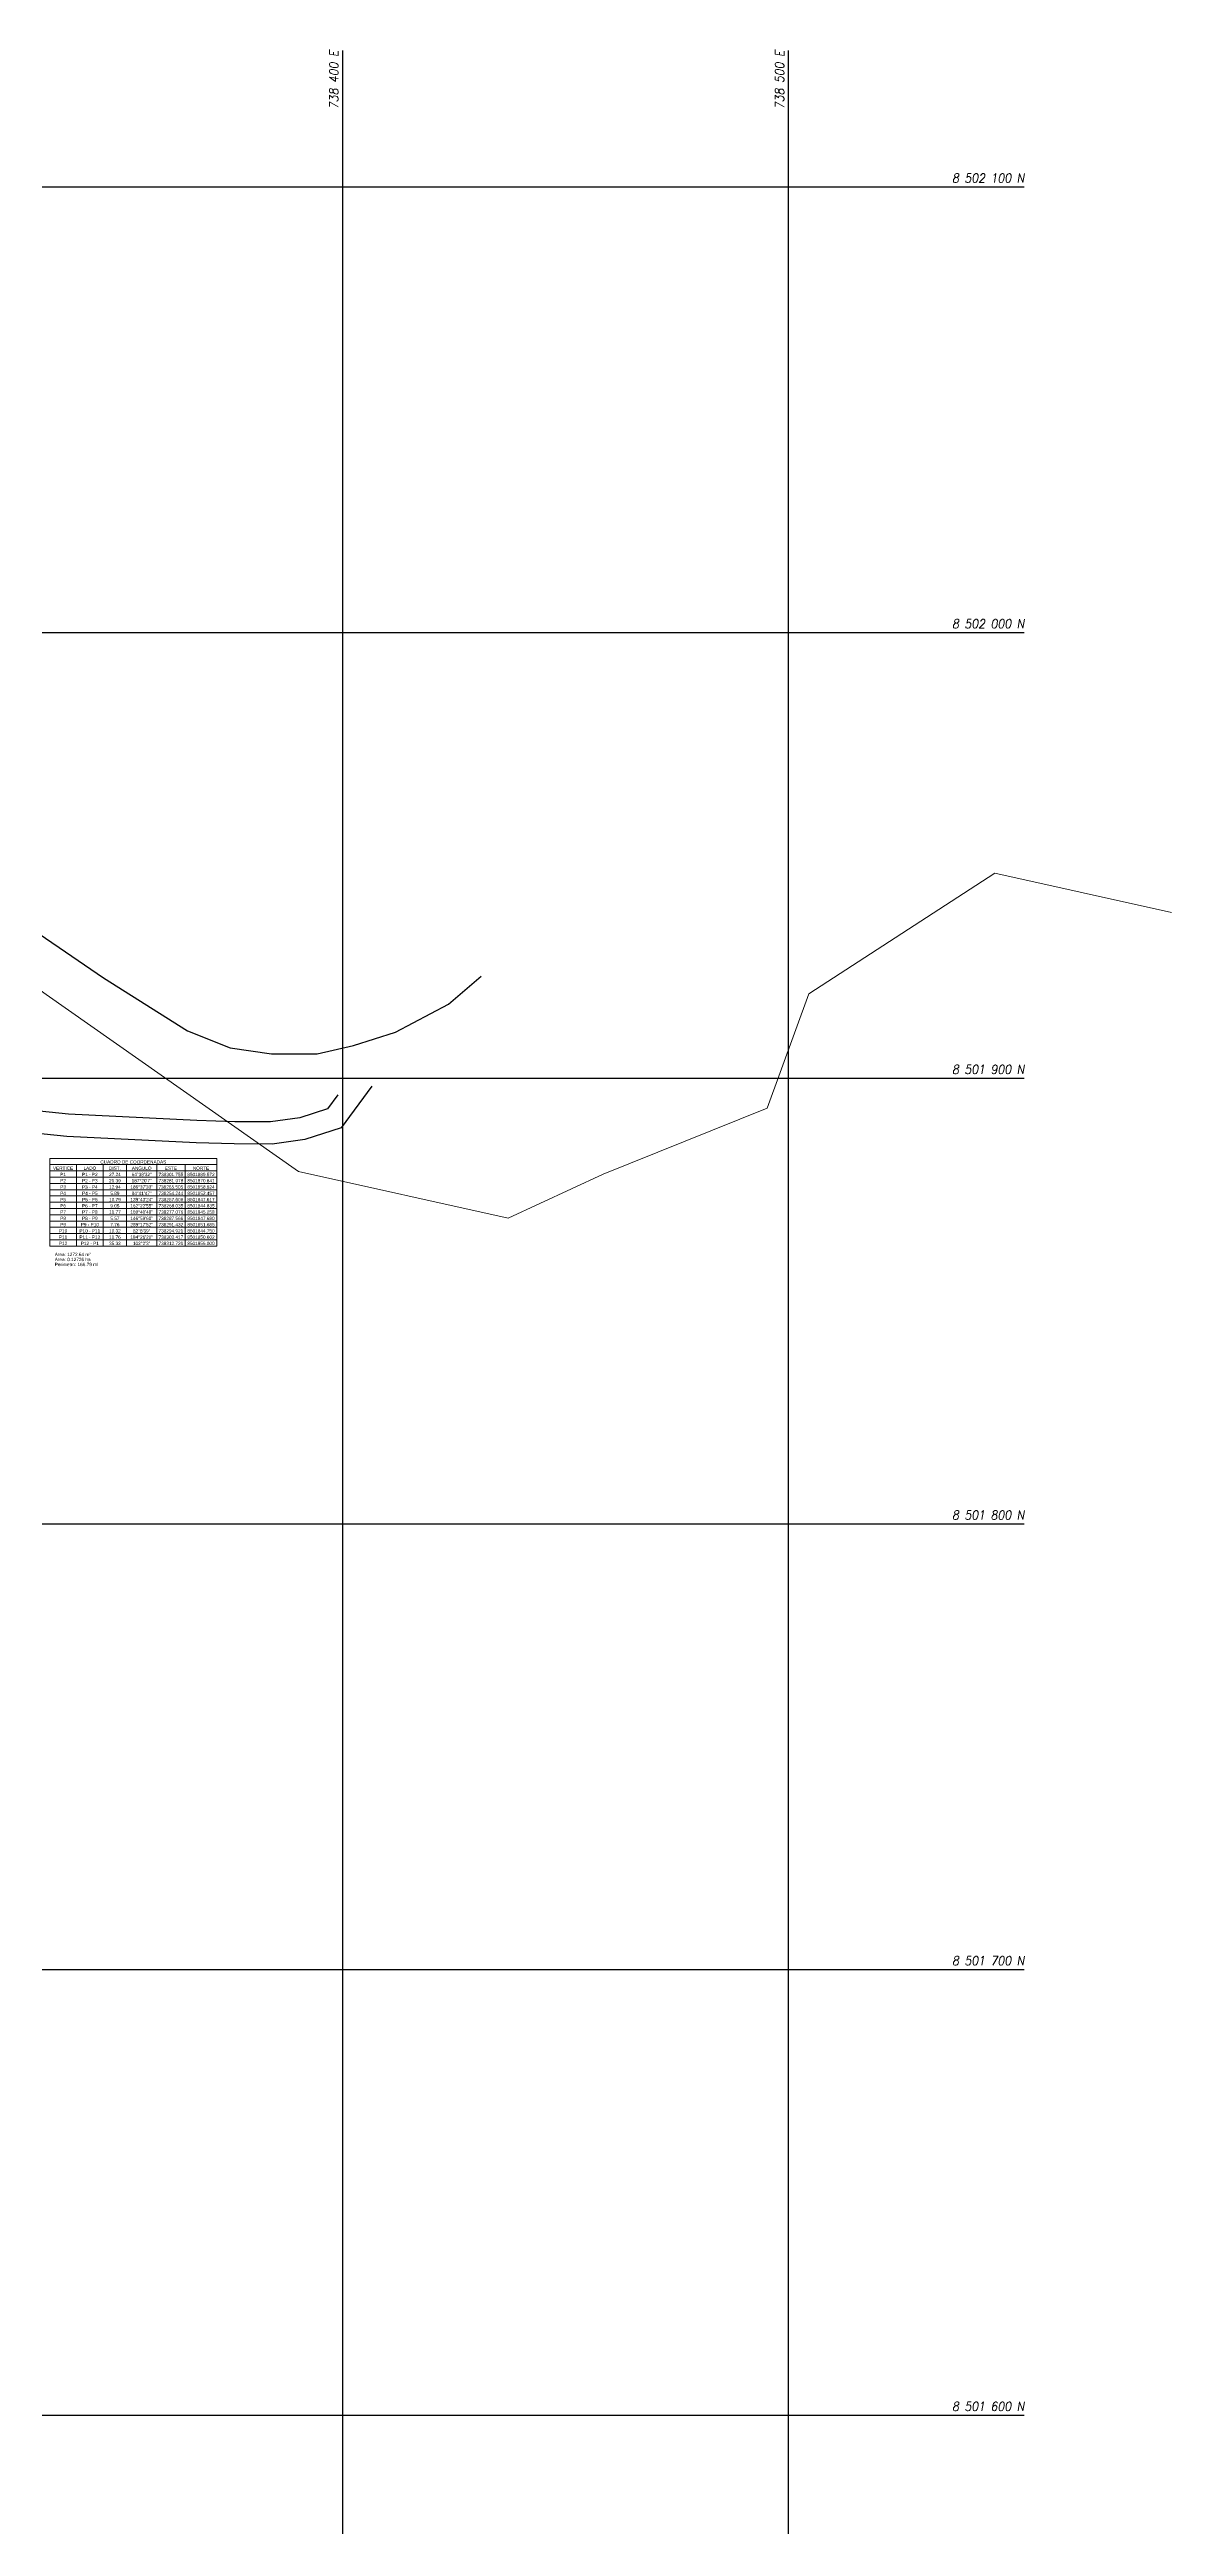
# Model space of a CAD drawing. Header units: millimetres. Extents: x 736950 to 740938, y 8500595 to 8502163.
# Drawn here: x 738334 to 738586, y 8501575 to 8502131 of the extents above; entities that cross this region are included whole.
import ezdxf
from ezdxf.enums import TextEntityAlignment as Align

# ---------------------------------------------------------------- set-up
doc = ezdxf.new("R2010")
doc.units = ezdxf.units.MM
doc.layers.add('Cuadricula Coordenadas', color=5, linetype='Continuous')
doc.layers.add('CUADROS', color=9, linetype='Continuous', lineweight=20)
doc.layers.add('PISOS', color=189, linetype='Continuous', lineweight=0)
doc.styles.add('Coordenadas', font='romans', dxfattribs={"width": 0.9, "height": 2})
doc.styles.add('CUADROS', font='arial.ttf')

# ---------------------------------------------------------------- blocks, each defined once
blk = doc.blocks.new('CC-Cuerpo')
at = {"layer": 'CUADROS'}
for p, q in [((0, 0), (0, 3.75)), ((0, 3.75), (100, 3.75)), ((0, 0), (100, 0)), ((16, 0), (16, 3.75)), ((32, 0), (32, 3.75)), ((46, 0), (46, 3.75)), ((64, 0), (64, 3.75)), ((81, 0), (81, 3.75)), ((100, 0), (100, 3.75))]:
    blk.add_line(p, q, dxfattribs=at)
at = {"layer": 'CUADROS', "style": 'CUADROS'}
for tag, p in [('V', (8, 0)), ('L', (24, 0)), ('D', (39, 0)), ('ANG', (55, 0)), ('X', (72.5, 0)), ('Y', (90.5, 0))]:
    blk.add_attdef(tag, text='', height=2, dxfattribs=at).set_placement(p, align=Align.BOTTOM_CENTER)

msp = doc.modelspace()

# ---------------------------------------------------------------- linework, layer by layer
at = {"flags": 128}
for points in [[(738324.7554, 8501937.2996), (738346.3213, 8501922.5531), (738365.169, 8501910.6585), (738374.7166, 8501906.8446), (738383.9915, 8501905.4826), (738394.2211, 8501905.4826), (738402.4048, 8501907.3895), (738411.8161, 8501910.3861), (738423.6825, 8501916.6517), (738431.0478, 8501922.9174)], [(738324.7554, 8501937.2996), (738346.3213, 8501922.5531), (738365.169, 8501910.6585), (738374.7166, 8501906.8446), (738383.9915, 8501905.4826), (738394.2211, 8501905.4826), (738402.4048, 8501907.3895), (738411.8161, 8501910.3861), (738423.6825, 8501916.6517), (738431.0478, 8501922.9174)], [(738398.9232, 8501896.3103), (738396.5898, 8501893.1551), (738390.3549, 8501891.1579), (738383.805, 8501890.2079), (738375.7467, 8501890.2667), (738367.2766, 8501890.5016), (738338.4738, 8501891.9635), (738321.7968, 8501893.6572)]]:
    msp.add_lwpolyline(points, dxfattribs=at)
msp.add_lwpolyline([(738406.5503, 8501898.2148), (738399.651, 8501888.8854), (738391.4841, 8501886.2694), (738384.1476, 8501885.2053), (738375.6591, 8501885.2672), (738367.0806, 8501885.5051), (738338.0942, 8501886.9764), (738321.2638, 8501888.6856), (738310.3819, 8501889.9141), (738305.3388, 8501890.5219), (738303.1229, 8501890.3954), (738302.4838, 8501890.1896)])
at = {"layer": 'Cuadricula Coordenadas', "color": 8}
for p, q in [((738400, 8500595.5072), (738400, 8502130.6413)), ((738500, 8500595.5072), (738500, 8502130.6413)), ((736950.2265, 8502100), (738552.8979, 8502100)), ((736950.2265, 8502000), (738552.8979, 8502000)), ((736950.2265, 8501900), (738552.8979, 8501900)), ((736950.2265, 8501800), (738552.8979, 8501800)), ((736950.2265, 8501700), (738552.8979, 8501700)), ((736950.2265, 8501600), (738552.8979, 8501600))]:
    msp.add_line(p, q, dxfattribs=at)
at = {"layer": 'CUADROS'}
for p, q in [((738334.2511, 8501879.2261), (738334.2511, 8501882.0386)), ((738334.2511, 8501882.0386), (738371.7511, 8501882.0386)), ((738334.2511, 8501880.6324), (738371.7511, 8501880.6324)), ((738334.2511, 8501879.2261), (738371.7511, 8501879.2261)), ((738340.2511, 8501879.2261), (738340.2511, 8501880.6324)), ((738346.2511, 8501879.2261), (738346.2511, 8501880.6324)), ((738351.5011, 8501879.2261), (738351.5011, 8501880.6324)), ((738358.2511, 8501879.2261), (738358.2511, 8501880.6324)), ((738364.6261, 8501879.2261), (738364.6261, 8501880.6324)), ((738371.7511, 8501879.2261), (738371.7511, 8501882.0386))]:
    msp.add_line(p, q, dxfattribs=at)
at = {"layer": 'PISOS', "ltscale": 0.3}
msp.add_lwpolyline([(737585.9134, 8501778.1848), (737639.9607, 8501813.2164), (737684.5686, 8501854.6648), (737720.556, 8501863.0995), (737742.0673, 8501867.3709), (737762.0657, 8501882.1605), (737785.9315, 8501952.1116), (737806.1501, 8501987.6921), (737853.2981, 8502017.4048), (738098.4172, 8502022.3332), (738206.8096, 8502020.9652), (738240.3204, 8502004.2546), (738269.7466, 8501964.683), (738333.4558, 8501918.7709), (738390.0631, 8501879.0602), (738437.0876, 8501868.592), (738458.4419, 8501878.527), (738495.1865, 8501893.3354), (738504.5368, 8501918.9555), (738546.3287, 8501946.0436), (738585.9172, 8501937.2307)], dxfattribs=at)

# ---------------------------------------------------------------- block references
at = {"layer": 'CUADROS', "xscale": 0.375, "yscale": 0.375, "zscale": 0.375}
for p, values in [((738334.2511, 8501877.8199), {'V': 'P1', 'L': 'P1 - P2', 'D': '27.24', 'ANG': '64°38\'32"', 'X': '738301.755', 'Y': '8501889.572'}), ((738334.2511, 8501876.4136), {'V': 'P2', 'L': 'P2 - P3', 'D': '20.39', 'ANG': '187°20\'7"', 'X': '738281.978', 'Y': '8501870.841'}), ((738334.2511, 8501875.0074), {'V': 'P3', 'L': 'P3 - P4', 'D': '12.94', 'ANG': '186°37\'33"', 'X': '738265.505', 'Y': '8501858.824'}), ((738334.2511, 8501873.6011), {'V': 'P4', 'L': 'P4 - P5', 'D': '5.89', 'ANG': '84°41\'47"', 'X': '738254.244', 'Y': '8501852.457'}), ((738334.2511, 8501872.1949), {'V': 'P5', 'L': 'P5 - P6', 'D': '10.79', 'ANG': '139°43\'24"', 'X': '738257.606', 'Y': '8501847.617'}), ((738334.2511, 8501870.7886), {'V': 'P6', 'L': 'P6 - P7', 'D': '9.05', 'ANG': '162°22\'55"', 'X': '738268.035', 'Y': '8501844.835'}), ((738334.2511, 8501869.3824), {'V': 'P7', 'L': 'P7 - P8', 'D': '10.77', 'ANG': '169°40\'48"', 'X': '738277.076', 'Y': '8501845.258'}), ((738334.2511, 8501867.9761), {'V': 'P8', 'L': 'P8 - P9', 'D': '5.57', 'ANG': '146°59\'60"', 'X': '738287.566', 'Y': '8501847.680'}), ((738334.2511, 8501866.5699), {'V': 'P9', 'L': 'P9 - P10', 'D': '7.76', 'ANG': '289°17\'52"', 'X': '738291.432', 'Y': '8501851.685'}), ((738334.2511, 8501865.1636), {'V': 'P10', 'L': 'P10 - P11', 'D': '10.32', 'ANG': '82°8\'39"', 'X': '738294.921', 'Y': '8501844.750'}), ((738334.2511, 8501863.7574), {'V': 'P11', 'L': 'P11 - P12', 'D': '10.76', 'ANG': '184°26\'20"', 'X': '738303.417', 'Y': '8501850.602'}), ((738334.2511, 8501862.3511), {'V': 'P12', 'L': 'P12 - P1', 'D': '35.32', 'ANG': '102°2\'3"', 'X': '738312.720', 'Y': '8501856.000'})]:
    msp.add_blockref('CC-Cuerpo', p, dxfattribs=at).add_auto_attribs(values)

# ---------------------------------------------------------------- texts
at = {"layer": 'Cuadricula Coordenadas', "color": 7, "style": 'Coordenadas', "oblique": 10, "width": 0.9}
for s, p in [('   738 400 E', (738398, 8502130.6413)), ('   738 500 E', (738498, 8502130.6413))]:
    msp.add_text(s, height=2, rotation=90, dxfattribs=at).set_placement(p, align=Align.MIDDLE_RIGHT)
for s, p in [(' 8 502 100 N', (738552.8979, 8502102)), (' 8 502 000 N', (738552.8979, 8502002)), (' 8 501 900 N', (738552.8979, 8501902)), (' 8 501 800 N', (738552.8979, 8501802)), (' 8 501 700 N', (738552.8979, 8501702)), (' 8 501 600 N', (738552.8979, 8501602))]:
    msp.add_text(s, height=2, dxfattribs=at).set_placement(p, align=Align.MIDDLE_RIGHT)
at = {"layer": 'CUADROS', "style": 'CUADROS'}
for s, p in [('VERTICE', (738337.2511, 8501879.4605)), ('LADO', (738343.2511, 8501879.4605)), ('DIST.', (738348.8761, 8501879.4605)), ('ANGULO', (738354.8761, 8501879.4605)), ('ESTE', (738361.4386, 8501879.4605)), ('NORTE', (738368.1886, 8501879.4605))]:
    msp.add_text(s, height=0.75, dxfattribs=at).set_placement(p, align=Align.CENTER)
msp.add_text('CUADRO DE COORDENADAS', height=0.75, dxfattribs=at).set_placement((738353.0011, 8501880.6324), align=Align.BOTTOM_CENTER)
for s, p in [('Area: 1272.64 m²', (738335.3761, 8501860.1011)), ('Area: 0.12726 ha', (738335.3761, 8501858.9761)), ('Perimetro: 166.79 ml', (738335.3761, 8501857.8511))]:
    msp.add_text(s, height=0.75, dxfattribs=at).set_placement(p)

doc.saveas('drawing.dxf')
